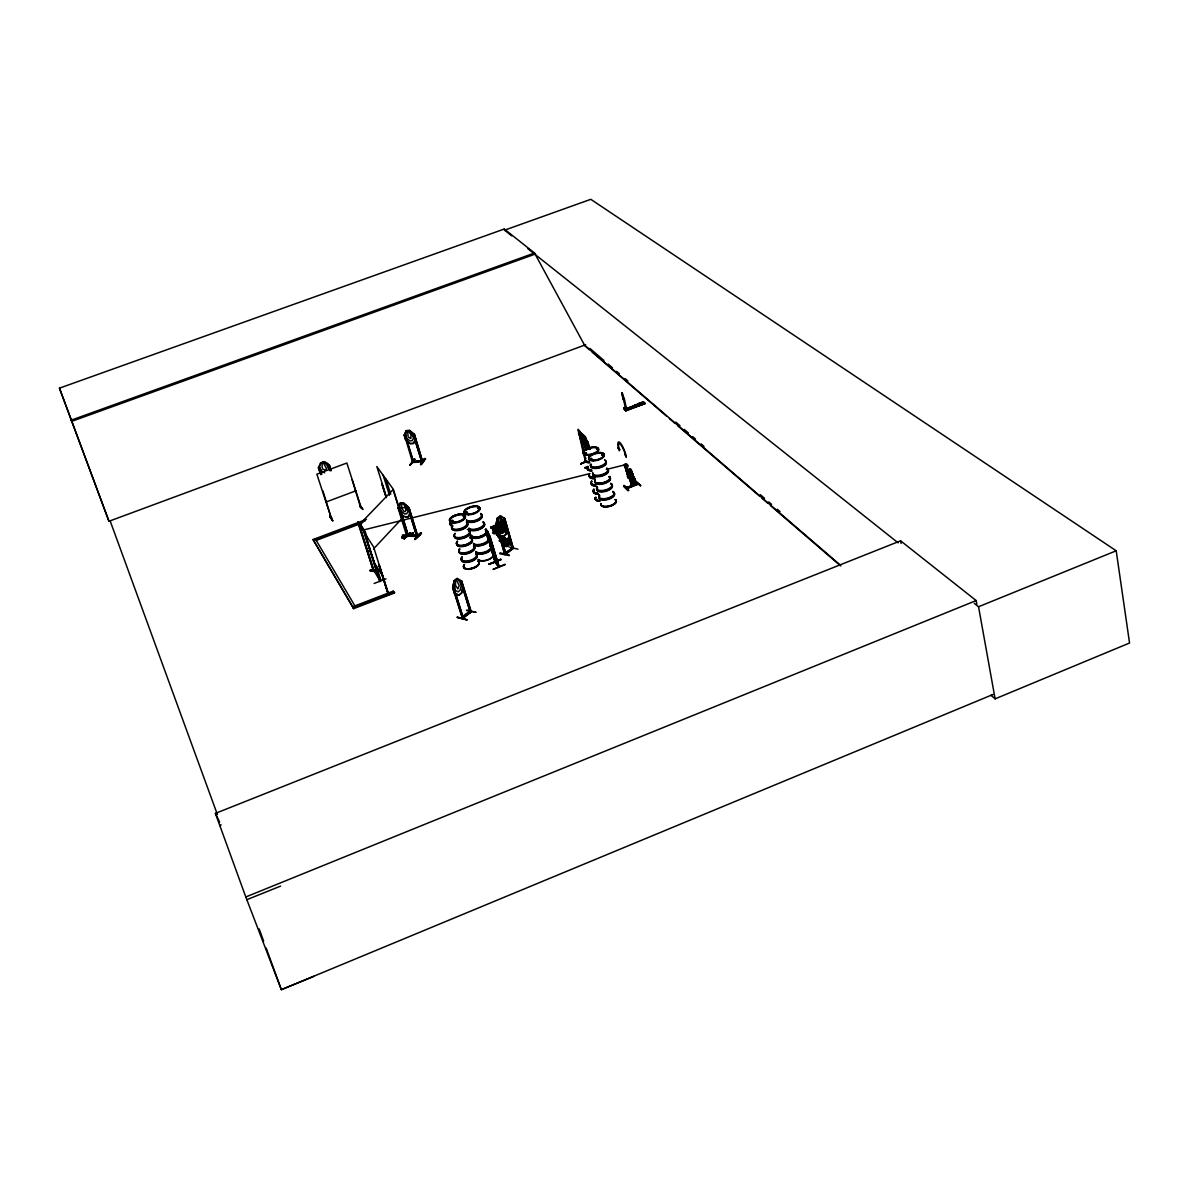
<?xml version="1.0" encoding="UTF-8"?>
<svg xmlns="http://www.w3.org/2000/svg" width="1189" height="1189" viewBox="0 0 1189 1189"><rect width="100%" height="100%" fill="white"/><g stroke="black" fill="none" stroke-linecap="round" stroke-linejoin="round"><path stroke-width="1.5" d="M497.433 530.651C494.579 531.364 496.749 534.47 493.465 531.944C492.32 534.768 496.244 532.449 497.611 531.26M507.346 527.812L505.83 534.634C500.079 541.129 495.754 528.927 495.872 524.676L497.403 517.824L498.459 527.158L501.149 528.615L503.051 527.232L504.136 523.041L500.435 515.863M499.677 517.156L498.637 517.824L499.841 531.899L502.531 533.341L504.418 531.959L505.503 527.767C495.427 512.667 510.854 522.878 504.567 529.922L501.624 532.063L498.681 530.294M503.616 518.954L504.924 518.567L503.72 518.984M457.215 617.002L467.054 619.87L457.349 617.492M509.189 554.981L500.079 552.84L499.781 553.732L509.382 555.575M635.521 405.746L636.323 405.003M585.657 460.143C584.468 462.016 575.357 414.173 579.102 434.134M580.737 438.994L578.567 433.435L578.716 430.269M632.83 486.033L630.393 475.615M585.687 442.055L587.054 444.716L585.018 437.002C589.06 457.2 582.655 443.66 579.638 431.77L579.311 431.28M586.37 444.582L586.251 447.867L584.72 446.529M416.551 535.139C432.068 535.02 392.37 535.362 416.64 535.436M400.515 503.215L403.992 503.185L408.08 511.211L406.668 513.886L404.409 513.856L401.273 511.107C393.782 494.252 412.003 508.654 407.693 507.406L416.804 536.462L409.655 512.563M408.838 535.927L408.511 534.887L407.337 535.154M407.47 536.18L417.532 536.492L417.488 535.392M602.882 454.911L602.006 454.926M602.496 454.094L602.199 454.302M602.154 454.361L603.076 454.347L602.214 455.001M621.758 392.593L622.456 395.774L622.263 392.623M622.501 395.922L623.185 399.236L622.486 396.264M601.961 454.852L602.704 454.257M624.507 400.039L622.263 392.89M624.626 407.664L625.696 407.901L624.463 407.738L625.86 410.874L625.429 410.25L645.018 403.636L625.845 410.844M624.909 407.931L625.518 407.337L625.384 408.095M597.606 448.892L596.492 448.773L597.22 449.368M597.012 449.279L597.071 448.565M451.285 524.721L450.497 523.101L449.635 523.428L451.181 524.527M449.635 523.428L449.947 524.78L451.359 525.122M591.75 459.088C589.313 459.058 592.865 457.468 591.334 459.251M628.208 471.23L629.605 472.271L627.822 472.271M591.275 458.493L590.071 459.608M591.483 459.504L590.234 458.805M631.448 469.923L630.021 468.971L631.448 469.923L631.567 471.721L630.021 468.971M584.334 453.529L584.884 452.935M403.963 539.167L410.487 532.717L404.364 538.617M404.334 538.617L410.056 532.776M578.538 430.165L580.054 431.577L582.521 442.011L580.009 437.537M505.102 544.547C506.618 549.838 510.958 539.464 511.181 545.023L512.177 544.651L511.567 543.447A2.17 0.981 -16.1 0 0 510.601 543.314C508.387 543.388 506.395 548.887 506.142 544.146L505.102 544.547C505.949 550.775 510.78 541.04 511.181 545.023M498.577 531.78L493.925 533.356L493.48 531.959M409.729 465.033L414.56 458.909M414.783 459.459L410.19 464.884M414.664 459.37L410.19 464.944M451.3 526.251L452.578 526.95M399.504 507.658L408.466 536.224L401.377 512.4M477.696 508.416L479.033 508.238M466.296 513.262L466.133 512.206M465.612 512.578L466.385 512.831M466.415 512.296L465.969 512.504M466.519 512.102L467.203 512.771L466.623 512.296M463.428 516.115L464.379 516.591M463.651 516.13L464.572 516.323M464.2 516.457L463.755 516.576M465.806 512.385L465.241 513.172L466.118 513.262M451.434 520.693L451.983 520.292M452.667 520.455L451.27 520.723L451.746 521.451M450.75 521.495L451.136 520.678M452.667 587.946L454.079 580.708L455.283 590.413L458.122 591.825L460.084 590.309L461.169 585.895L460.054 582.224L457.111 578.538L454.272 580.827L452.563 587.916M454.139 592.702L458.657 595.243L461.495 592.954L463.19 585.895L461.689 593.073L458.657 595.407L454.243 592.716M624.299 409.492L643.442 402.045L645.033 403.621M624.567 409.729L642.298 403.249M625.429 410.25L644.839 403.487M625.696 467.455L633.009 474.53L624.924 466.697M513.247 548.114L504.656 554.475L495.991 524.646L497.507 517.839M497.641 529.714L498.786 522.58L501.728 520.44L505.979 523.086M499.588 517.141L502.278 522.61L500.941 525.806L499.439 524.661C498.637 517.052 494.208 533.802 501.624 532.063L504.478 529.848L505.875 523.115M507.138 527.812L505.652 534.515L502.798 536.744M627.435 476.477L628.178 477.874L627.911 476.209M624.359 408.139L625.161 409.819M643.427 402.283C639.385 400.589 644.735 406.207 641.436 402.551M643.71 402.506L624.73 409.878M586.043 461.912L586.519 461.778M628.728 490.403C617.284 480.609 629.65 488.189 628.089 490.641L623.631 486.212L624.151 485.528M628.089 490.626L623.675 486.152M628.609 490.358L624.091 485.602M330.081 470.859C326.291 464.304 329.799 463.294 331.092 470.651M329.546 465.553L324.434 461.956L320.644 462.759L318.325 467.931M328.506 465.761L329.442 465.568C324.76 458.434 316.185 463.145 321.357 470.785L324.642 472.836M331.478 518.776L316.868 474.188L346.846 463.011L361.203 507.614L360.312 506.826M498.087 565.533L498.934 565.934M319.871 472.122C316.17 462.982 321.877 468.838 321.743 474.426M323.334 462.952L322.115 463.22L322.13 467.158L322.754 469.061L325.712 470.22L326.41 468.288L323.349 462.907M494.981 562.234L498.726 567.183M495.456 561.401L495.055 561.654M490.061 537.19L485.915 529.194L495.367 562.739L486.702 530.428M318.459 467.931L319.217 467.396M453.41 586.786L452.801 587.886L454.168 592.835M496.705 523.621L505.919 553.925L497.21 524.156L495.872 524.676M407.01 535.109C407.128 538.721 408.793 533.133 406.564 535.273M407.455 534.426L406.638 534.114L407.188 534.708M460.589 581.362L470.398 612.543L470.993 610.7L471.305 611.785L461.718 581.005L457.126 578.374L454.168 580.797M380.584 571.002L377.062 570.839L380.852 570.616M373.643 570.007C360.579 569.635 390.274 570.244 377.181 570.081M373.747 570.527L369.972 570.735L373.524 570.869M399.445 507.614L398.865 507.331M417.651 536.447L408.912 507.703L398.374 507.614L400.485 503.021L398.508 507.644M410.205 512.236C409.789 520.083 402.09 516.591 399.876 512.102M408.199 516.843L410.324 512.281L408.748 507.807L403.918 503.259M450.512 523.13L451.107 524.126M406.237 430.686L409.7 430.567L414.456 434.55L409.715 430.448L406.237 430.686L404.097 435.293L405.419 439.603L410.146 443.69L413.609 443.467L415.719 438.934M413.445 434.461L414.5 434.401L422.675 461.718C422.065 461.243 409.269 463.784 413.073 461.317L413.504 462.313L405.375 435.011L404.305 435.263C409.016 424.518 404.141 435.516 406.876 438.444L409.923 440.866L412.167 440.718L413.594 438.013L409.715 430.448M415.645 438.845L413.519 443.363L410.22 443.527L405.568 439.499M462.982 616.957C462.179 615.917 460.946 620.004 463.071 617.879M453.618 587.262L463.324 618.131L453.44 586.801M631.968 473.564L634.956 478.974L630.987 473.98L630.482 475.318L632.845 481.233L635.847 482.63L634.763 484.473L630.036 477.19L629.07 473.46L630.155 471.557M629.13 473.564L630.215 471.691M634.926 484.562L635.907 482.734L634.956 478.974M512.385 547.817C517.096 546.167 505.578 554.505 504.983 554.55L496.11 524.081L496.229 525.776L490.834 527.842L496.497 526.103M407.812 535.867L398.374 507.614M406.549 535.407L407.455 534.351M636.992 405.077L635.862 405.791M451.27 525.419L452.4 526.355M506.157 544.176C506.573 548.07 508.312 542.407 510.423 542.704A2.17 0.981 -16.1 0 1 511.389 542.838L512.013 544.027L510.988 544.384M332.727 520.797L329.754 516.591L332.593 520.366M472.598 536.046L472.301 536.863M477.948 507.911L478.067 507.822M463.948 516.323L463.22 516.754L464.245 516.68M465.91 512.771L467.158 512.355M466.474 513.247L467.218 512.682M627.435 476.388L635.521 484.384L627.643 477.413L628.654 477.562L625.355 466.4M628.149 477.131L624.879 466.489L625.355 467.114C632.637 493.019 622.219 456.829 626.068 467.931M368.085 550.76L368.724 551.755M368.337 551.592L368.1 550.73M632.979 486.019L629.367 472.36M425.543 458.805C422.422 456.294 416.313 473.475 425.528 458.791M421.486 460.901L413.386 461.555L422.377 460.738M421.605 461.837C424.354 458.3 420.549 462.417 412.628 462.135M420.534 464.423L425.097 458.761L421.099 464.364M414.604 458.895L410.309 465.018M421.798 461.585L413.207 434.342L414.5 434.401M404.215 435.323L405.375 435.011M407.559 431.339L408.674 431.265L410.948 434.877L410.889 438.533L408.169 437.002L407.604 431.28M378.979 565.206L388.521 594.872L373.554 546.836L365.038 533.831M388.625 593.593L388.506 593.341M379.529 580.232L379.692 580.485M376.14 565.503L380.688 579.638L379.648 580.039L374.535 571.76L359.123 524.141L364.399 532.241L379.975 581.555L364.339 531.334L357.726 522.268L373.599 571.389L375.575 571.359M402.536 535.526L413.237 535.422L402.358 535.095M407.233 535.615L408.392 534.887M471.171 611.934L469.982 612.469M469.655 611.369L470.829 610.834M398.003 507.792L398.895 507.227L398.003 507.792L406.876 536.447M407.916 507.777L409.016 507.525L417.859 536.135M373.539 548.902L402.045 518.478M414.798 538.959C422.095 529.12 424.443 532.286 414.887 539.509L421.486 533.133M421.426 533.073L414.887 539.509M331.478 518.567L322.858 490.804M512.89 548.783L512.117 547.609M513.44 548.337L504.716 518.359L500.346 515.684L497.492 517.914M589.967 459.088L590.71 458.449M586.043 453.603L585.508 452.786M636.932 405.181L636.026 405.583M407.069 535.347L408.303 535.139M462.164 618.592L470.978 611.696L461.525 581.109M471.216 611.859L462.491 618.726L452.801 587.886L453.945 587.351M466.846 610.21L475.808 612.231M460.797 581.763L461.941 581.228L460.574 581.659M456.338 579.92L459.222 585.523L457.869 588.897L455.625 585.627L455.357 580.663L456.442 579.935M517.988 549.199L508.966 546.94M512.073 547.594L513.262 547.118M504.656 553.465L512.4 548.129L505.399 552.989M504.745 554.312L505.622 553.762M512.86 547.103L512.296 548.828M498.86 522.67L501.713 520.604M497.21 524.156L495.991 524.646M505.637 544.101C521.837 537.844 493.881 550.626 508.758 541.352L502.947 542.496L509.174 540.103L509.739 541.188L505.637 544.101L509.561 540.579M504.285 544.532L508.58 540.742M631.627 485.944L628.565 472.672M388.313 594.649L378.83 564.983M380.435 581.362L364.399 532.182L359.241 524.379L360.282 523.992L365.32 531.929L367.594 539.003M603.165 454.763L602.347 454.867M591.765 459.37L590.68 459.385M586.296 453.514L585.523 453.737M597.413 449.085L596.581 449.16M450.794 521.347L452.979 520.514M466.519 513.41L467.663 512.697L466.995 512.147M477.904 508.669L478.677 507.971M504.939 553.361L505.622 552.766L505.533 553.836M462.491 616.913L463.324 618.072M412.33 461.154L413.267 461.079M503.348 537.175L500.138 539.003L505.593 538.602L500.554 539.91L503.348 537.175C494.089 541.173 503.14 533.43 503.868 536.477L501.654 537.621M500.539 538.186L504.329 536.64L501.297 538.736L505.414 537.993M502.561 538.736L504.537 536.908M505.206 554.431L504.894 553.346M631.582 485.9L627.747 471.974L628.728 472.271L627.747 471.974M500.361 537.577L503.69 535.867M412.865 462.09L412.36 461.362M499.989 533.326L500.153 533.935M450.943 520.901L452.34 521.154M585.151 453.098L584.78 453.782L585.835 453.767M585.731 453.782L586.667 453.336L585.85 452.786M500.034 533.727L498.072 532.821L496.809 533.772L498.161 535.095L496.408 534.931L498.592 532.895M500.212 534.337C499.365 533.608 495.352 533.668 498.146 535.08M407.693 535.927L399.43 508.937M498.577 534.753L497.403 535.615L498.087 536.789L499.187 534.931M498.741 535.362L498.087 536.789M993.068 694.45L281.362 989.679L245.796 896.967L215.387 813.395L900.578 540.802L976.154 600.564L976.808 604.175M990.898 695.223L995.119 698.85L1129.55 643.011L1116.203 550.789L590.799 199.321L504.567 230.176L504.255 229.031L59.45 388.164L108.942 521.213L110.101 520.782L217.379 814.495M314.253 976.199L281.362 989.679L266.173 948.049M974.237 603.328L978.547 606.747L1116.203 550.789M245.796 896.967L976.154 600.564M246.836 899.687L280.589 886.117M219.623 825.538L221.184 824.913M499.365 535.54L498.771 536.492M386.024 578.894L374.089 583.487M394.778 592.419L382.635 596.997M488.932 564.136L501.074 559.647L489.095 564.27M489.155 564.418L500.955 559.172L488.932 564.106M498.176 565.845L495.56 561.803M504.924 564.24L493.019 569.427L505.102 564.76M401.644 537.146L413.133 532.761C414.649 534.56 401.451 539.048 401.689 537.235M401.837 537.74L413.341 533.326M401.971 537.904L413.49 533.564M496.318 532.241L498.86 531.26M635.283 481.159L632.979 480.029L632.058 476.403L634.971 479.94M498.756 532.39L494.134 533.891L492.662 532.241M487.579 537.071L486.152 532.286L495.323 562.679M489.66 536.729L499.246 567.019L490.091 536.566M490.433 537.012L487.356 530.77M498.934 532.152L496.125 533.638L497.983 534.5M632.89 482.734L629.204 473.4M626.009 487.698L637.705 483.551M626.172 487.832L637.646 483.433M626.975 488.62L638.434 484.22M491.265 541.931L491.429 545.142L487.431 537.101L491.547 545.097M635.847 481.486L640.856 485.751L635.669 481.159M491.503 544.948L491.399 541.872M502.947 542.496L509.739 541.188M503.125 543.105L508.758 541.352M505.459 543.492L510.646 541.902L504.106 543.923M505.28 545.157L506.336 544.785M366.45 519.37L313.034 539.553L353.623 608.664L394.109 593.073L393.812 592.152L393.173 591.156L352.717 606.732L353.029 607.653M363.135 603.759L371.562 600.519M376.616 598.572L386.722 594.678M313.034 539.553L353.326 607.757L393.812 592.152M359.717 505.37L362.927 509.501L359.777 505.266M331.85 517.824L331.27 517.765M360.371 507.094L361.159 507.584M625.057 467.485L626.083 467.678M628.282 471.216L628.238 470.443L628.728 472.271M630.452 470.651L631.879 471.602M373.599 571.389L358.261 522.075M491.087 528.169L490.656 527.247L496.051 525.181L495.397 524.364M486.108 529.283L486.717 533.237M496.318 525.493L490.656 527.247M624.924 466.445L632.756 473.534M496.437 528.258L495.486 527.217L496.274 526.905L496.675 528.406L492.588 529.64M627.896 476.774L628.639 477.443M486.569 530.472L490.031 537.175L498.83 567.183M495.664 527.812L496.274 526.905M494.996 528.719L492.766 528.585L494.996 528.719L493.896 529.804L492.216 528.392A1.709 0.758 -16.2 0 1 492.989 527.975C494.029 527.307 497.775 529.224 495.501 527.232M471.082 535.823A8.13 3.612 -16.5 0 0 478.26 537.725A8.13 3.612 -16.5 0 0 486.613 532.85L485.915 529.194L487.371 530.874L490.284 541.783L487.758 536.804M492.766 530.249L497.79 528.615M497.299 529.521L493.182 530.383L493.613 531.305L497.686 530.205M492.841 532.85L493.643 532.538M360.728 507.777L352.182 479.836M585.33 461.51L580.722 463.918L585.478 462.105M580.722 463.918L585.256 461.822M580.648 463.784L585.419 461.927M588.035 466.831L584.691 467.545M585.033 468.273L588.213 467.054M449.814 524.022L450.676 523.695M381.818 483.804L386.053 497.27M581.153 432.989L582.625 434.163L584.498 439.41L585.226 444.671L582.699 440.183M581.763 434.015L583.829 438.756M582.209 434.446L581.109 432.841L581.793 436.764M584.483 439.365C583.026 428.649 584.483 447.837 587.544 449.115L585.746 444.612M589.402 449.056L587.381 441.922L588.005 442.665L584.096 435.486M579.742 437.894L583.665 445.132L582.268 443.675M582.625 437.389L578.582 430.314M585.018 437.002L587.916 442.724M327.48 535.08L315.531 539.583L315.248 538.721L355.392 606.732M330.899 533.787L365.023 520.871M363.596 521.51L315.769 539.598L316.051 540.475L362.169 523.026M583.829 441.951L583.606 444.998M587.559 442.308L590.175 449.279M357.726 522.268L364.339 531.334M624.403 407.381L624.73 409.447M644.854 403.264L625.682 410.71L624.017 408.065L626.068 407.426L627.48 409.417M623.333 399.177L625.607 408.258L627.643 409.759L627.346 408.555M634.599 405.39L636.487 404.409L637.869 405.642M638.211 403.77C642.149 406.95 635.416 402.952 640.143 403.026L641.599 404.498L640.143 403.026M642.164 403.041L624.299 409.269M579.638 431.77L583.249 439.336C582.134 430.775 587.856 453.499 583.591 440.643L583.71 442.932L581.882 435.917M326.024 502.026L355.779 490.849M365.32 531.929L364.265 532.33L380.212 580.752M585.627 344.736L108.957 521.272L59.45 388.164M71.058 420.222L534.515 253.019L584.542 345.137L840.623 565.355M71.518 421.411L534.827 254.223M493.167 528.57L495.323 528.659M585.404 453.202L584.542 453.351L581.689 442.561M584.691 453.499L585.672 453.425M585.895 453.916L584.72 453.916M502.769 538.989L505.593 538.602M497.492 530.249L494.713 531.602L495.65 532.538M497.671 530.859L494.892 532.211L495.858 533.088M362.883 530.145L590.026 473.549M606.241 469.506L624.27 465.003M501.862 537.874L504.716 537.502M499.425 540.311C526.712 534.247 480.846 544.874 508.461 539.167L508.06 538.275M499.588 540.921L508.461 539.167M499.172 537.8L499.573 538.706L503.527 537.785M466.445 610.418L475.838 612.261M470.874 611.77L470.874 610.745M466.237 513.172L465.285 513.024M463.978 516.056L463.517 516.249M380.019 581.51L363.804 531.542M388.744 594.426L379.246 564.82M422.585 461.763L414.337 434.594M495.352 562.025L499.231 566.885M585.984 452.905L584.869 453.841M585.36 453.871L584.706 454.079M495.397 562.07L486.643 532.241M413.638 462.06L405.018 435.248M404.706 516.665L408.273 516.784M377.299 570.467L380.926 570.646M369.987 570.69L373.524 570.765M416.863 536.165L407.589 536.15L393.039 489.66L360.371 523.591L362.6 530.472M421.664 461.808L413.252 434.386M412.598 462.343L404.453 435.07M497.359 529.194L493.613 531.305M493.078 529.447L495.174 529.313M493.257 530.056L492.395 529.001A1.709 0.758 -16.2 0 1 492.87 528.704M416.522 535.392L417.696 535.124M504.716 518.359L513.024 548.233M462.833 617.091C480.906 606.063 460.5 614.609 462.655 618.607L453.128 587.975M457.349 617.433L467.054 619.87M590.294 459.667L590.353 459.028M631.939 486.36L627.926 472.375M359.598 504.835L362.496 509.085M498.622 534.024L502.902 536.774M498.399 566.098L495.144 561.966M504.255 229.031L534.515 253.019M504.567 230.176L511.775 235.898M527.634 248.501L898.126 542.853M589.848 348.362L603.938 360.46M608.159 364.087L612.394 367.713M616.615 371.34L619.439 373.762M625.072 378.592L627.881 381.015M675.783 422.125L680.004 425.751M684.24 429.378L688.461 433.004M692.682 436.631L695.506 439.053M701.138 443.883L703.962 446.306M760.306 494.669L764.542 498.295M768.763 501.921L771.587 504.344M777.22 509.189L780.029 511.597M583.754 344.869L589.372 349.7M592.181 352.122L666.583 416.15M669.392 418.558L675.01 423.403M677.819 425.811L759.251 495.887M762.06 498.295L767.678 503.125M770.472 505.548L840.682 565.949M643.383 401.808L644.78 403.026M634.54 405.152L635.937 406.37M626.068 407.426L626.261 408.526M625.607 408.258L626.529 409.075L624.626 400.321M624.017 408.065L625.533 410.16M640.262 485.84L635.58 481.159M625.607 467.396L633.009 474.53M627.911 470.562L629.04 472.152M627.837 476.076L630.333 478.587M583.918 435.397L585.449 436.824L587.916 447.317L585.389 442.798M579.325 433.658L585.553 458.731M324.389 462.135L327.599 465.999L328.654 469.239M498.845 533.192L499.648 534.173M358.424 522.476L364.339 531.498M394.109 593.073L393.173 591.156M374.565 563.378L383.155 576.724M332.801 520.871L329.843 516.041M369.274 550.819L369.348 551.072M378.132 575.506L380.688 579.638M219.579 821.941L215.387 813.395M489.496 536.521L498.414 566.752M631.953 473.46L634.822 479.033M369.853 550.195L369.913 550.983M582.506 434.208L586.296 444.716M583.011 439.44L584.364 442.085L584.349 440.762M487.966 536.135L489.348 539.033L486.985 531.007M259.202 928.981L263.631 941.123M353.326 607.757L353.623 608.664M318.563 467.693L320.733 474.649M329.487 465.375L331.137 470.458M360.282 523.992L361.411 527.5M385.979 479.152L390.72 494.252M383.155 475.243L389.442 495.293M386.455 497.121L376.809 466.504L393.336 489.288L399.162 507.926M382.1 484.191L386.336 497.656M416.819 535.08L417.116 536.15M461.124 581.837L470.324 612.558M624.151 398.36L624.463 399.563M504.151 519.132L512.622 548.902L503.735 518.553M585.82 445.83L586.772 449.412M585.33 446.157L586.281 449.739M584.007 442.739L585.895 449.888M585.523 449.516L581.882 433.955M588.02 442.145L589.789 449.427M586.593 446.053L587.544 449.635M585.731 444.404L586.667 447.985M634.852 479.999L635.164 481.203M632.34 473.683L632.607 474.693M631.136 470.041L631.567 471.721M630.333 468.852L630.764 470.532M900.578 540.802L901.084 543.403M978.547 606.747L995.119 698.85M579.192 431.325L581.659 439.425L581.659 438.117M626.038 466.593A1.575 1.367 -45.5 0 1 624.21 465.523A1.575 1.367 -45.5 0 1 625.845 463.74A1.575 1.367 -45.5 0 1 627.093 465.434M607.044 469.432A7.996 3.463 -14.7 0 1 602.481 475.927A7.996 3.463 -14.7 0 1 593.043 473.861M609.66 476.462A7.966 3.463 -14.7 0 1 602.154 482.853A7.966 3.463 -14.7 0 1 595.332 479.256M605.855 461.822A8.011 3.433 -14.7 0 1 598.29 468.198A8.011 3.433 -14.7 0 1 591.468 464.646M605.825 461.302A8.13 3.478 -14.7 0 1 598.156 467.767A8.13 3.478 -14.7 0 1 591.245 464.171M609.823 476.982A7.996 3.478 -14.7 0 1 603.313 483.18A7.996 3.478 -14.7 0 1 594.857 480.802M605.959 461.228A8.026 3.433 -14.7 0 1 597.933 466.801A8.026 3.433 -14.7 0 1 590.502 464.26M604.532 459.831A8.026 3.433 -14.7 0 1 605.498 460.44M606.999 468.912A8.115 3.508 -14.7 0 1 602.377 475.496A8.115 3.508 -14.7 0 1 592.806 473.4M606.895 468.496A8.115 3.508 -14.7 0 1 602.273 475.065A8.115 3.508 -14.7 0 1 592.687 472.984M606.672 468.065A8.011 3.448 -14.7 0 1 602.124 474.545A8.011 3.448 -14.7 0 1 592.672 472.494M604.74 460.262A8.13 3.478 -14.7 0 1 600.103 466.816A8.13 3.478 -14.7 0 1 590.517 464.765M609.734 476.64A7.996 3.478 -14.7 0 1 602.199 483.061A7.996 3.478 -14.7 0 1 595.362 479.449M614.074 493.346A7.951 3.522 -14.6 0 1 606.598 499.796A7.951 3.522 -14.6 0 1 599.776 496.095M615.709 499.677A7.922 3.537 -14.6 0 1 609.273 505.905A7.922 3.537 -14.6 0 1 600.876 503.452M613.078 492.187A8.07 3.567 -14.6 0 1 612.35 497.047A8.07 3.567 -14.6 0 1 602.288 499.603A8.07 3.567 -14.6 0 1 599.553 495.635M612.959 491.77A8.07 3.567 -14.6 0 1 612.231 496.63A8.07 3.567 -14.6 0 1 602.169 499.187A8.07 3.567 -14.6 0 1 599.449 495.204M612.751 491.354A7.966 3.522 -14.6 0 1 612.038 496.125A7.966 3.522 -14.6 0 1 602.11 498.652A7.966 3.522 -14.6 0 1 599.419 494.743M611.949 485.201A7.966 3.493 -14.6 0 1 604.458 491.637A7.966 3.493 -14.6 0 1 597.636 487.98M610.953 484.057A8.085 3.552 -14.6 0 1 610.21 488.887A8.085 3.552 -14.6 0 1 600.133 491.443A8.085 3.552 -14.6 0 1 597.413 487.505M610.834 483.641A8.085 3.537 -14.7 0 1 610.106 488.456A8.085 3.537 -14.7 0 1 600.014 491.027A8.085 3.537 -14.7 0 1 597.294 487.089M610.626 483.21A7.981 3.493 -14.7 0 1 609.898 487.966A7.981 3.493 -14.7 0 1 599.955 490.492A7.981 3.493 -14.7 0 1 597.264 486.613M609.006 477.057A7.966 3.463 -14.7 0 1 604.488 483.566A7.966 3.463 -14.7 0 1 595.065 481.471M608.931 476.64A7.996 3.478 -14.7 0 1 604.384 483.165A7.996 3.478 -14.7 0 1 594.931 481.069M615.783 499.856A7.966 3.537 -14.6 0 1 609.333 506.113A7.966 3.537 -14.6 0 1 600.906 503.646M591.869 471.052A7.922 3.404 -14.7 0 1 588.079 467.218M591.691 470.636A8.055 3.448 -14.7 0 1 587.842 466.742M591.572 470.22A8.055 3.448 -14.7 0 1 587.723 466.326M589.521 462.432A8.07 3.433 -14.8 0 1 585.672 458.582M589.402 462.016A8.07 3.433 -14.8 0 1 585.553 458.151M589.328 461.481A7.951 3.374 -14.8 0 1 585.538 457.676M591.498 469.685A7.937 3.404 -14.7 0 1 587.113 466.846M589.699 462.848A7.937 3.374 -14.8 0 1 585.315 460.039M595.526 477.502A7.951 3.433 -14.7 0 1 589.194 474.768M598.008 494.252A7.877 3.463 -14.7 0 1 594.203 490.329M599.687 500.554A7.847 3.463 -14.7 0 1 595.317 497.626M597.829 493.851A8.011 3.522 -14.7 0 1 593.965 489.868M597.71 493.435A8.011 3.522 -14.7 0 1 593.861 489.452M597.651 492.9A7.892 3.463 -14.7 0 1 593.846 488.976M595.674 485.736A8.026 3.493 -14.7 0 1 591.825 481.783M595.57 485.32A8.026 3.493 -14.7 0 1 591.721 481.367M595.496 484.785A7.907 3.433 -14.7 0 1 591.706 480.891M595.852 486.138A7.892 3.448 -14.7 0 1 591.468 483.254M593.757 478.26A7.951 3.433 -14.7 0 1 589.268 476.328M599.717 500.777A7.907 3.493 -14.7 0 1 595.303 497.834M480.594 513.44A8.145 3.552 -16.5 0 1 477.265 519.534A8.145 3.552 -16.5 0 1 466.43 519.831M483.254 522.134A8.234 3.626 -16.5 0 1 479.895 528.332A8.234 3.626 -16.5 0 1 468.927 528.615M480.995 514.822A8.145 3.552 -16.5 0 1 477.681 520.916A8.145 3.552 -16.5 0 1 466.846 521.213M483.016 521.703A8.13 3.582 -16.5 0 1 479.717 527.827A8.13 3.582 -16.5 0 1 468.897 528.094M484.651 524.617A8.13 3.582 -16.5 0 1 478.171 529.952A8.13 3.582 -16.5 0 1 469.298 529.477M483.418 523.086A8.13 3.582 -16.5 0 1 484.295 523.755M486.36 532.063A8.1 3.597 -16.5 0 1 479.048 536.685A8.1 3.597 -16.5 0 1 471.23 535.912M485.29 529.521A8.1 3.597 -16.5 0 1 486.524 531.067A8.13 3.612 -16.5 0 0 485.38 529.685M483.373 522.551A8.234 3.626 -16.5 0 1 480.029 528.763A8.234 3.626 -16.5 0 1 469.061 529.046M486.524 532.538A8.13 3.612 -16.5 0 1 478.156 537.398A8.13 3.612 -16.5 0 1 470.993 535.511M485.454 529.967A8.13 3.612 -16.5 0 1 486.331 530.651M480.951 514.287A8.249 3.612 -16.5 0 1 477.577 520.47A8.249 3.612 -16.5 0 1 466.608 520.782M480.817 513.871A8.249 3.597 -16.5 0 1 477.458 520.054A8.249 3.597 -16.5 0 1 466.474 520.351M486.435 532.241A8.13 3.612 -16.5 0 1 478.082 537.116A8.13 3.612 -16.5 0 1 470.903 535.228M486.717 533.296A8.085 3.597 -16.5 0 1 477.369 538.305A8.085 3.597 -16.5 0 1 471.439 535.243M488.545 539.479A8.1 3.626 -16.5 0 1 481.248 544.116A8.1 3.626 -16.5 0 1 473.415 543.314M490.106 545.513A8.189 3.701 -16.5 0 1 486.806 551.8A8.189 3.701 -16.5 0 1 475.882 552.008M485.543 530.294A8.13 3.612 -16.5 0 1 486.42 530.963M488.947 540.861A8.1 3.626 -16.5 0 1 482.675 545.201A8.1 3.626 -16.5 0 1 474.693 545.379M490.745 545.766A8.085 3.641 -16.5 0 1 485.677 551.681A8.085 3.641 -16.5 0 1 475.853 551.503M490.284 546.45A8.07 3.641 -16.5 0 1 487.921 552.216A8.07 3.641 -16.5 0 1 477.116 553.554M492.216 552.974A8.085 3.671 -16.5 0 1 488.976 559.216A8.085 3.671 -16.5 0 1 478.186 559.41M490.24 545.929A8.189 3.701 -16.5 0 1 486.94 552.216A8.189 3.701 -16.5 0 1 476.016 552.424M488.917 540.371A8.204 3.671 -16.5 0 1 481.515 545.067A8.204 3.671 -16.5 0 1 473.579 544.25M488.798 539.94A8.204 3.671 -16.5 0 1 481.382 544.651A8.204 3.671 -16.5 0 1 473.46 543.834M493.167 553.955A8.085 3.671 -16.5 0 1 488.099 559.9A8.085 3.671 -16.5 0 1 478.275 559.692M469.685 537.443A8.16 3.626 -16.7 0 1 470.576 542.303A8.16 3.626 -16.7 0 1 460.054 545.632A8.16 3.626 -16.7 0 1 457.393 541.337M469.031 531.275A8.16 3.612 -16.7 0 1 463.68 538.216A8.16 3.612 -16.7 0 1 454.688 535.808M471.78 538.394A8.13 3.612 -16.7 0 1 463.561 545.186A8.13 3.612 -16.7 0 1 457.364 541.158M469.61 537.279A8.13 3.612 -16.7 0 1 470.918 537.71M468.852 530.309A8.264 3.656 -16.7 0 1 467.455 535.466A8.264 3.656 -16.7 0 1 457.171 538.082A8.264 3.656 -16.7 0 1 455.045 533.831M469.477 530.562A8.16 3.597 -16.7 0 1 461.198 537.339A8.16 3.597 -16.7 0 1 455.001 533.341M467.292 529.447A8.16 3.597 -16.7 0 1 468.615 529.878M466.504 522.461A8.278 3.626 -16.7 0 1 465.107 527.589A8.278 3.626 -16.7 0 1 454.807 530.205A8.278 3.626 -16.7 0 1 452.682 525.984M466.385 522.03A8.278 3.626 -16.7 0 1 464.973 527.158A8.278 3.626 -16.7 0 1 454.674 529.789A8.278 3.626 -16.7 0 1 452.548 525.553M467.009 522.283A8.174 3.582 -16.7 0 1 458.716 529.031A8.174 3.582 -16.7 0 1 452.504 525.077M468.971 530.74A8.264 3.656 -16.7 0 1 463.547 537.77A8.264 3.656 -16.7 0 1 454.436 535.347M466.564 522.997A8.174 3.582 -16.7 0 1 461.183 529.908A8.174 3.582 -16.7 0 1 452.192 527.544M469.774 537.725A8.16 3.626 -16.7 0 1 470.651 542.585A8.16 3.626 -16.7 0 1 460.143 545.914A8.16 3.626 -16.7 0 1 457.468 541.634M478.899 562.204A8.115 3.701 -16.7 0 1 470.71 569.07A8.115 3.701 -16.7 0 1 464.483 564.924M475.986 554.683A8.115 3.671 -16.7 0 1 470.695 561.698A8.115 3.671 -16.7 0 1 461.733 559.202M475.942 554.148A8.219 3.716 -16.7 0 1 474.589 559.38A8.219 3.716 -16.7 0 1 464.364 561.981A8.219 3.716 -16.7 0 1 462.209 557.626M475.808 553.732A8.219 3.716 -16.7 0 1 474.456 558.964A8.219 3.716 -16.7 0 1 464.23 561.55A8.219 3.716 -16.7 0 1 462.075 557.21M476.447 554A8.115 3.671 -16.7 0 1 468.243 560.836A8.115 3.671 -16.7 0 1 462.031 556.734M473.504 545.974A8.234 3.701 -16.7 0 1 472.137 551.176A8.234 3.701 -16.7 0 1 461.897 553.777A8.234 3.701 -16.7 0 1 459.742 549.452M474.248 546.241A8.234 3.701 -16.7 0 1 465.925 553.153A8.234 3.701 -16.7 0 1 459.623 549.036M474.01 545.81A8.13 3.641 -16.7 0 1 465.791 552.632A8.13 3.641 -16.7 0 1 459.578 548.56M471.097 538.26A8.145 3.626 -16.7 0 1 469.744 543.373A8.145 3.626 -16.7 0 1 459.623 545.944A8.145 3.626 -16.7 0 1 457.512 541.708M473.549 546.494A8.13 3.656 -16.7 0 1 468.243 553.494A8.13 3.656 -16.7 0 1 459.266 551.027M471.29 538.944A8.115 3.626 -16.7 0 1 465.969 545.885A8.115 3.626 -16.7 0 1 457.007 543.462M471.186 538.483A8.16 3.641 -16.7 0 1 465.85 545.469A8.16 3.641 -16.7 0 1 456.844 543.031M477.948 561.223A8.115 3.701 -16.7 0 1 476.626 566.41A8.115 3.701 -16.7 0 1 466.534 568.966A8.115 3.701 -16.7 0 1 464.409 564.641M503.244 523.219L502.694 527.797C506.811 529.402 505.028 532.791 502.412 528.808L501.193 533.356L501.699 528.511L499.157 526.177L499.885 525.538L501.966 527.455L503.244 523.219M503.646 527.351L502.308 530.547L500.822 529.402L500.004 522.58L500.955 521.897L503.646 527.351M619.737 449.472L619.395 450.78L617.938 447.777L618.562 448.357A10.656 2.497 69.1 0 1 619.915 442.561A10.656 2.497 69.1 0 1 626.068 455.491L626.276 457.334L624.76 454.243L625.384 454.837A8.903 2.081 69.1 0 0 620.242 444.047A8.903 2.081 69.1 0 0 619.112 448.877L619.737 449.472M405.954 509.769L405.345 511.523L404.201 511.508C398.776 506.217 403.056 498.013 405.954 509.769M638.121 483.641L626.752 488.426L638.121 483.641M626.633 467.634A1.575 1.367 -45.5 0 0 627.955 465.285A1.575 1.367 -45.5 0 0 625.414 465.583A1.575 1.367 -45.5 0 0 626.633 467.634M593.162 460.202A8.041 3.418 -14.7 0 0 604.175 454.317A8.041 3.418 -14.7 0 0 591.81 454.436A8.041 3.418 -14.7 0 0 593.162 460.202M593.356 460.871A8.011 3.404 -14.7 0 0 604.324 455.001A8.011 3.404 -14.7 0 0 592.003 455.134A8.011 3.404 -14.7 0 0 593.356 460.871M593.222 460.485A8.041 3.418 -14.7 0 0 604.235 454.584A8.041 3.418 -14.7 0 0 591.884 454.718A8.041 3.418 -14.7 0 0 593.222 460.485M610.388 506.068A7.951 3.537 -14.6 0 0 614.876 499.484A7.951 3.552 -14.6 0 1 610.403 506.098A7.951 3.552 -14.6 0 1 600.965 503.913A7.951 3.537 -14.6 0 0 610.388 506.068M587.529 454.614A7.981 3.374 -14.8 0 0 598.483 448.773A7.981 3.374 -14.8 0 0 586.236 448.922A7.981 3.374 -14.8 0 0 587.529 454.614M587.723 455.268A7.951 3.359 -14.8 0 0 598.632 449.457A7.951 3.359 -14.8 0 0 586.43 449.605A7.951 3.359 -14.8 0 0 587.723 455.268M587.604 454.882A7.981 3.374 -14.8 0 0 598.557 449.041A7.981 3.374 -14.8 0 0 586.311 449.189A7.981 3.374 -14.8 0 0 587.604 454.882M589.164 474.574A7.922 3.418 -14.7 0 0 593.549 477.428A7.877 3.404 -14.7 0 1 589.194 474.574M589.224 476.016A7.922 3.418 -14.7 0 0 593.683 477.948A7.892 3.418 -14.7 0 1 589.239 476.031M595.392 498.087A7.892 3.493 -14.7 0 0 599.791 501.03A7.892 3.493 -14.7 0 1 595.986 497.091A7.877 3.478 -14.7 0 0 599.806 501.045A7.862 3.478 -14.7 0 1 595.421 498.087M589.491 475.778A7.907 3.418 -14.7 0 0 593.876 478.647A7.877 3.404 -14.7 0 1 589.521 475.778M468.258 514.138A8.174 3.537 -16.5 0 0 479.791 508.015A8.174 3.537 -16.5 0 0 467.663 507.956A8.174 3.537 -16.5 0 0 468.258 514.138M468.481 514.822A8.13 3.522 -16.5 0 0 479.97 508.714A8.13 3.522 -16.5 0 0 467.872 508.639A8.13 3.522 -16.5 0 0 468.481 514.822M468.332 514.391A8.174 3.537 -16.5 0 0 479.866 508.253A8.174 3.537 -16.5 0 0 467.738 508.193A8.174 3.537 -16.5 0 0 468.332 514.391M453.693 522.313A8.174 3.552 -16.7 0 0 465.256 516.16A8.174 3.552 -16.7 0 0 453.172 516.071A8.204 3.567 -16.7 0 0 453.693 522.357A8.204 3.567 -16.7 0 0 465.3 516.189A8.204 3.567 -16.7 0 0 453.172 516.1A8.174 3.552 -16.7 0 0 453.693 522.313M453.901 523.041A8.174 3.552 -16.7 0 0 465.479 516.888A8.174 3.552 -16.7 0 0 453.395 516.799A8.174 3.552 -16.7 0 0 453.901 523.041M453.767 522.61A8.204 3.567 -16.7 0 0 465.375 516.427A8.204 3.567 -16.7 0 0 453.247 516.338A8.204 3.567 -16.7 0 0 453.767 522.61M476.551 566.217A8.085 3.686 -16.7 0 0 477.874 561.059A8.055 3.671 -16.7 0 1 476.536 566.202A8.085 3.686 -16.7 0 1 466.504 568.758A8.085 3.686 -16.7 0 1 464.379 564.463A8.055 3.671 -16.7 0 0 466.504 568.743A8.055 3.671 -16.7 0 0 476.536 566.202"/></g></svg>
